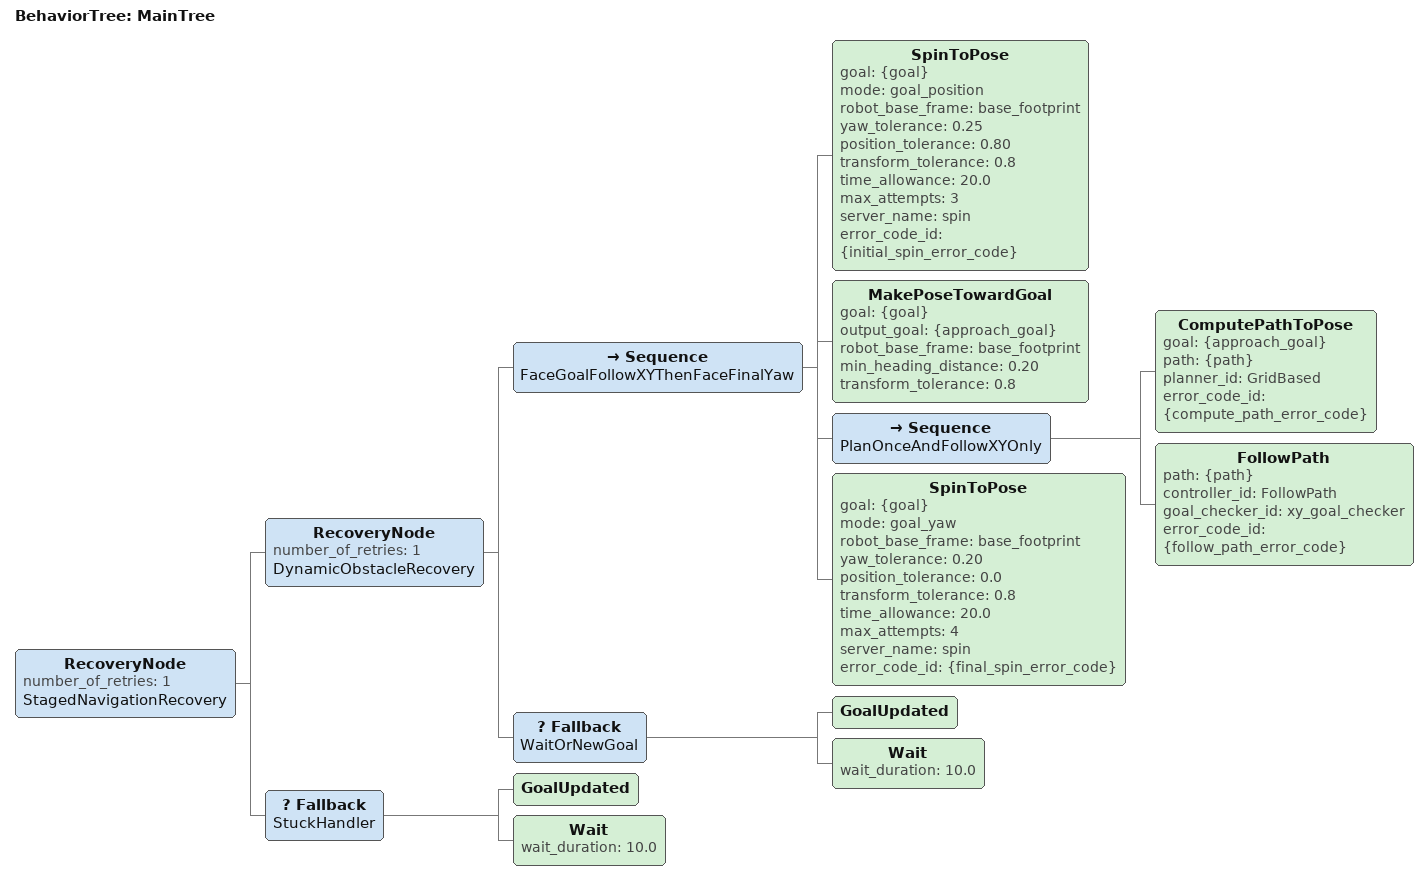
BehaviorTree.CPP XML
<?xml version="1.0"?>
<root BTCPP_format="4" main_tree_to_execute="MainTree">

  <BehaviorTree ID="MainTree">

    <RecoveryNode number_of_retries="1" name="StagedNavigationRecovery">

      <RecoveryNode number_of_retries="1" name="DynamicObstacleRecovery">

        <Sequence name="FaceGoalFollowXYThenFaceFinalYaw">

          <SpinToPose goal="{goal}"
                      mode="goal_position"
                      robot_base_frame="base_footprint"
                      yaw_tolerance="0.25"
                      position_tolerance="0.80"
                      transform_tolerance="0.8"
                      time_allowance="20.0"
                      max_attempts="3"
                      server_name="spin"
                      error_code_id="{initial_spin_error_code}"/>

          <MakePoseTowardGoal goal="{goal}"
                              output_goal="{approach_goal}"
                              robot_base_frame="base_footprint"
                              min_heading_distance="0.20"
                              transform_tolerance="0.8"/>

          <Sequence name="PlanOnceAndFollowXYOnly">
            <ComputePathToPose goal="{approach_goal}"
                               path="{path}"
                               planner_id="GridBased"
                               error_code_id="{compute_path_error_code}"/>
            <FollowPath path="{path}"
                        controller_id="FollowPath"
                        goal_checker_id="xy_goal_checker"
                        error_code_id="{follow_path_error_code}"/>
          </Sequence>

          <SpinToPose goal="{goal}"
                      mode="goal_yaw"
                      robot_base_frame="base_footprint"
                      yaw_tolerance="0.20"
                      position_tolerance="0.0"
                      transform_tolerance="0.8"
                      time_allowance="20.0"
                      max_attempts="4"
                      server_name="spin"
                      error_code_id="{final_spin_error_code}"/>

        </Sequence>

        <Fallback name="WaitOrNewGoal">
          <GoalUpdated/>
          <Wait wait_duration="10.0"/>
        </Fallback>

      </RecoveryNode>

      <Fallback name="StuckHandler">
        <GoalUpdated/>
        <Wait wait_duration="10.0"/>
      </Fallback>

    </RecoveryNode>

  </BehaviorTree>

</root>
